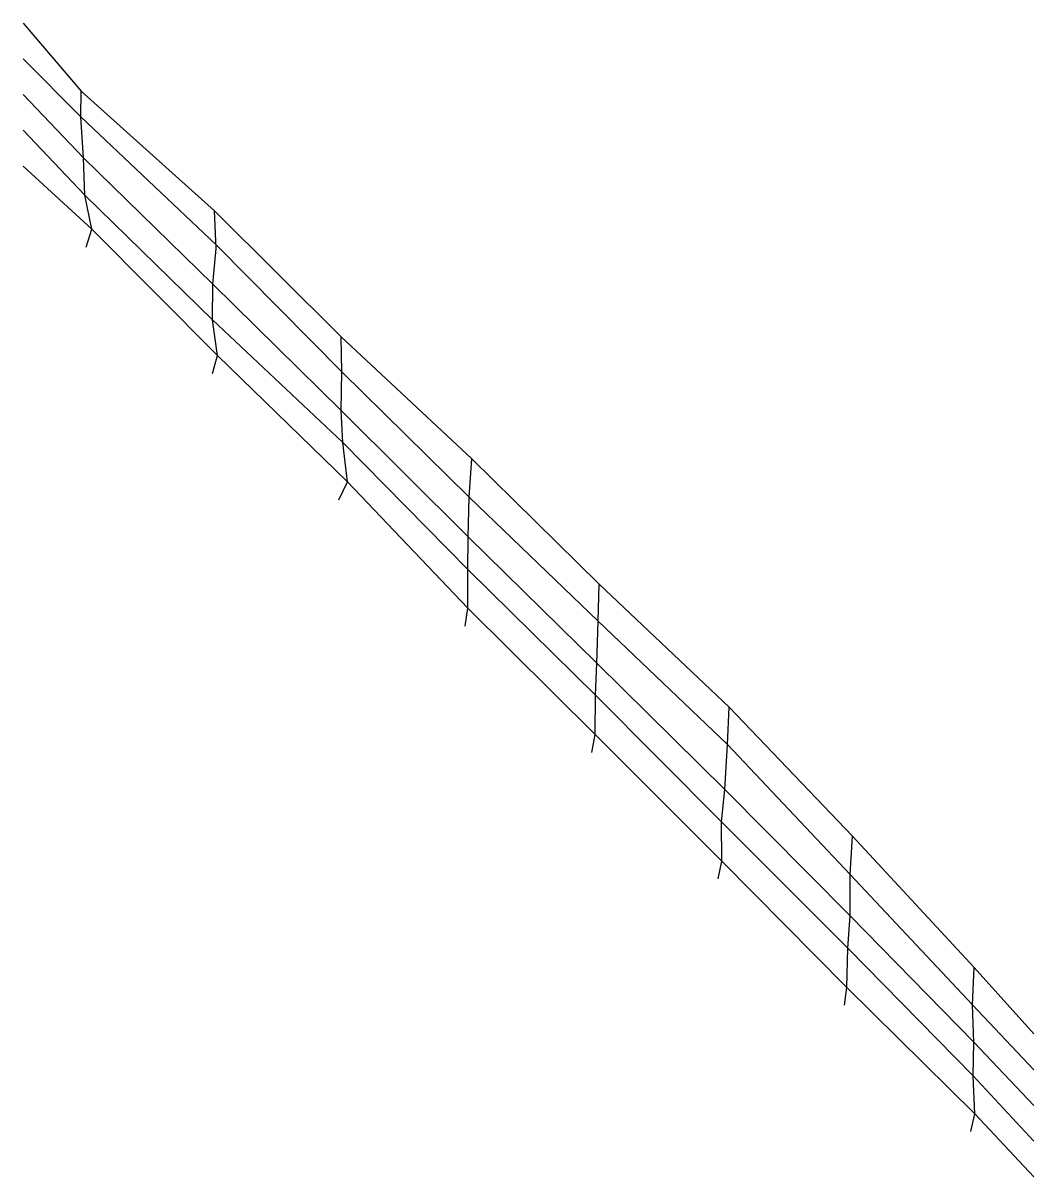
# Model space of a CAD drawing. Header units: feet. Extents: x -751 to 5579, y -2804 to 465.
# Drawn here: x 1709 to 2388, y -2804 to -2029 of the extents above; entities that cross this region are included whole.
import ezdxf

# ---------------------------------------------------------------- set-up
doc = ezdxf.new("R2010")
doc.units = ezdxf.units.FT
doc.header["$MEASUREMENT"] = 0
doc.layers.add('01_Code', color=2, linetype='Continuous')

msp = doc.modelspace()

# ---------------------------------------------------------------- linework, layer by layer
at = {"layer": '01_Code', "color": 1}
for points in [[(1709.26, -2029.07), (1748.37, -2074.82), (1837.81, -2155.08), (1922.94, -2239.66), (2010.55, -2321.76), (2096.17, -2405.84), (2183.35, -2488.36), (2266.28, -2575.15), (2347.85, -2663.27), (2388.09, -2707.9)], [(2388.09, -2731.9), (2346.78, -2688.35), (2264.71, -2600.71), (2182.25, -2513.47), (2095.37, -2430.64), (2008.93, -2347.38), (1923.41, -2263.2), (1839.02, -2177.88), (1748.16, -2091.97), (1709.26, -2053.07)], [(1751.69, -2179.5), (1755.44, -2167.5), (1750.65, -2144.54), (1749.82, -2119.49), (1748.16, -2091.97), (1748.37, -2074.82)], [(2388.09, -2755.9), (2347.67, -2713.47), (2264.69, -2628.62), (2180.6, -2543.77), (2094.49, -2458.91), (2008.14, -2374.05), (1922.78, -2289.2), (1836.69, -2204.35), (1749.82, -2119.49), (1709.26, -2077.07)], [(2388.09, -2779.9), (2347.22, -2735.91), (2263.04, -2650.39), (2178.29, -2565.43), (2093.69, -2480.32), (2008.14, -2396.17), (1923.92, -2310.68), (1836.44, -2228.45), (1750.65, -2144.54), (1709.26, -2101.07)], [(2388.09, -2803.9), (2348.41, -2761.47), (2262.44, -2676.62), (2178.47, -2591.77), (2093.48, -2506.91), (2007.88, -2422.06), (1927.15, -2337.2), (1839.8, -2252.36), (1755.44, -2167.5), (1709.26, -2125.07)], [(1836.55, -2264.36), (1839.8, -2252.36), (1836.43, -2228.36), (1836.69, -2204.36), (1838.94, -2180.36), (1837.81, -2155.08)], [(1921.4, -2349.2), (1927.15, -2337.2), (1923.92, -2310.68), (1922.78, -2289.2), (1923.41, -2263.2), (1922.94, -2239.66)], [(2006.25, -2434.06), (2007.88, -2422.06), (2007.88, -2396.17), (2008.14, -2374.05), (2008.93, -2347.38), (2010.55, -2321.76)], [(2091.1, -2518.91), (2093.48, -2506.91), (2093.69, -2480.32), (2094.49, -2458.91), (2095.37, -2430.64), (2096.17, -2405.84)], [(2175.96, -2603.77), (2178.47, -2591.77), (2178.29, -2565.43), (2180.6, -2543.77), (2182.25, -2513.47), (2183.35, -2488.36)], [(2260.81, -2688.62), (2262.44, -2676.62), (2263.04, -2650.39), (2264.69, -2628.62), (2264.71, -2600.71), (2266.28, -2575.15)], [(2345.66, -2773.47), (2348.41, -2761.47), (2347.22, -2735.91), (2347.67, -2713.47), (2346.78, -2688.35), (2347.85, -2663.27)]]:
    msp.add_lwpolyline(points, dxfattribs=at)

doc.saveas('drawing.dxf')
